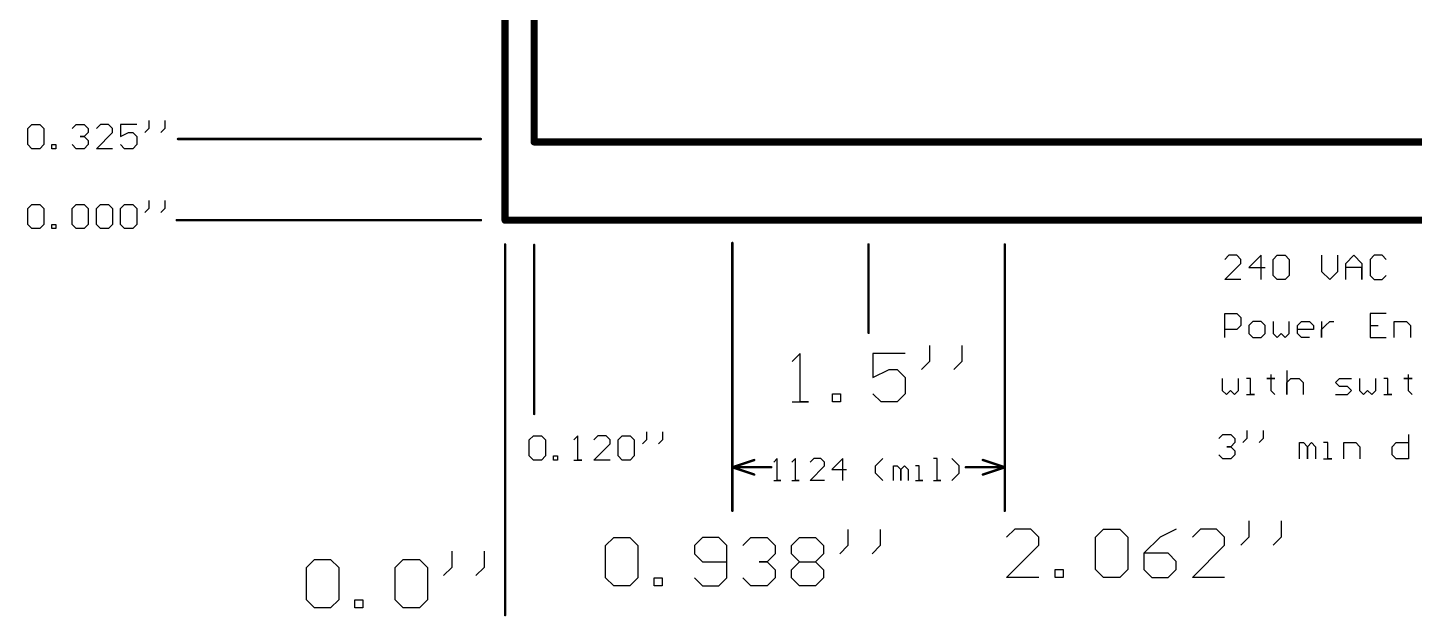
# Model space of a CAD drawing. Extents: x 0 to 21.5, y -4.9 to 8.
# Drawn here: x 0.03 to 5.75, y 0.36 to 2.79 of the extents above; entities that cross this region are included whole.
import ezdxf

# ---------------------------------------------------------------- set-up
doc = ezdxf.new("R2010")
doc.units = 0
doc.header["$MEASUREMENT"] = 0
doc.layers.add('MECHANICAL1', color=6, linetype='CONTINUOUS')
doc.layers.add('TOPOVERLAY', color=2, linetype='CONTINUOUS')

msp = doc.modelspace()

# ---------------------------------------------------------------- linework, layer by layer
at = {"layer": 'MECHANICAL1'}
for p, q in [((0.5298, 2.4116), (0.5298, 2.3783)), ((0.5965, 2.4116), (0.5965, 2.3783)), ((0.03, 2.3783), (0.0467, 2.395)), ((0.03, 2.3117), (0.03, 2.3783)), ((0.0467, 2.395), (0.08, 2.395)), ((0.08, 2.395), (0.0966, 2.3783)), ((0.0966, 2.3783), (0.0966, 2.3117)), ((0.2133, 2.3783), (0.2299, 2.395)), ((0.2299, 2.395), (0.2633, 2.395)), ((0.2633, 2.395), (0.2799, 2.3783)), ((0.2799, 2.3616), (0.2633, 2.345)), ((0.2799, 2.3783), (0.2799, 2.3616)), ((0.3299, 2.395), (0.3132, 2.3783)), ((0.3132, 2.295), (0.3799, 2.3616)), ((0.3632, 2.395), (0.3299, 2.395)), ((0.3799, 2.3783), (0.3632, 2.395)), ((0.3799, 2.3616), (0.3799, 2.3783)), ((0.4799, 2.395), (0.4132, 2.395)), ((0.4132, 2.395), (0.4132, 2.345)), ((0.4132, 2.345), (0.4465, 2.3616)), ((0.4465, 2.3616), (0.4632, 2.3616)), ((0.4632, 2.3616), (0.4799, 2.345)), ((0.5298, 2.3783), (0.5132, 2.3616)), ((0.5965, 2.3783), (0.5798, 2.3616)), ((0.0467, 2.295), (0.03, 2.3117)), ((0.08, 2.295), (0.0467, 2.295)), ((0.0966, 2.3117), (0.08, 2.295)), ((0.13, 2.295), (0.13, 2.3117)), ((0.13, 2.3117), (0.1466, 2.3117)), ((0.1466, 2.295), (0.13, 2.295)), ((0.1466, 2.3117), (0.1466, 2.295)), ((0.2299, 2.295), (0.2133, 2.3117)), ((0.2633, 2.295), (0.2299, 2.295)), ((0.2633, 2.345), (0.2466, 2.345)), ((0.2466, 2.345), (0.2633, 2.345)), ((0.2633, 2.345), (0.2799, 2.3283)), ((0.2799, 2.3117), (0.2633, 2.295)), ((0.2799, 2.3283), (0.2799, 2.3117)), ((0.3799, 2.295), (0.3132, 2.295)), ((0.4299, 2.295), (0.4132, 2.3117)), ((0.4632, 2.295), (0.4299, 2.295)), ((0.4799, 2.3117), (0.4632, 2.295)), ((0.4799, 2.345), (0.4799, 2.3117)), ((0.03, 2.0483), (0.0467, 2.065)), ((0.0467, 2.065), (0.08, 2.065)), ((0.08, 2.065), (0.0966, 2.0483)), ((0.2133, 2.0483), (0.2299, 2.065)), ((0.2299, 2.065), (0.2633, 2.065)), ((0.2633, 2.065), (0.2799, 2.0483)), ((0.3132, 2.0483), (0.3299, 2.065)), ((0.3299, 2.065), (0.3632, 2.065)), ((0.3632, 2.065), (0.3799, 2.0483)), ((0.4132, 2.0483), (0.4299, 2.065)), ((0.4299, 2.065), (0.4632, 2.065)), ((0.4632, 2.065), (0.4799, 2.0483)), ((0.5298, 2.0816), (0.5298, 2.0483)), ((0.5965, 2.0816), (0.5965, 2.0483)), ((0.03, 1.9817), (0.03, 2.0483)), ((0.0966, 2.0483), (0.0966, 1.9817)), ((0.2133, 1.9817), (0.2133, 2.0483)), ((0.2799, 2.0483), (0.2799, 1.9817)), ((0.3132, 1.9817), (0.3132, 2.0483)), ((0.3799, 2.0483), (0.3799, 1.9817)), ((0.4132, 1.9817), (0.4132, 2.0483)), ((0.4799, 2.0483), (0.4799, 1.9817)), ((0.5298, 2.0483), (0.5132, 2.0316)), ((0.5965, 2.0483), (0.5798, 2.0316)), ((0.0467, 1.965), (0.03, 1.9817)), ((0.08, 1.965), (0.0467, 1.965)), ((0.0966, 1.9817), (0.08, 1.965)), ((0.13, 1.965), (0.13, 1.9817)), ((0.13, 1.9817), (0.1466, 1.9817)), ((0.1466, 1.965), (0.13, 1.965)), ((0.1466, 1.9817), (0.1466, 1.965)), ((0.2299, 1.965), (0.2133, 1.9817)), ((0.2633, 1.965), (0.2299, 1.965)), ((0.2799, 1.9817), (0.2633, 1.965)), ((0.3299, 1.965), (0.3132, 1.9817)), ((0.3632, 1.965), (0.3299, 1.965)), ((0.3799, 1.9817), (0.3632, 1.965)), ((0.4299, 1.965), (0.4132, 1.9817)), ((0.4632, 1.965), (0.4299, 1.965)), ((0.4799, 1.9817), (0.4632, 1.965)), ((3.2183, 1.4499), (3.185, 1.4166)), ((3.2183, 1.25), (3.2183, 1.4499)), ((3.6515, 1.4499), (3.5182, 1.4499)), ((3.5182, 1.4499), (3.5182, 1.35)), ((3.7515, 1.4833), (3.7515, 1.4166)), ((3.8848, 1.4833), (3.8848, 1.4166)), ((3.5182, 1.35), (3.5849, 1.3833)), ((3.5849, 1.3833), (3.6182, 1.3833)), ((3.6182, 1.3833), (3.6515, 1.35)), ((3.7515, 1.4166), (3.7182, 1.3833)), ((3.8848, 1.4166), (3.8515, 1.3833)), ((3.6515, 1.35), (3.6515, 1.2833)), ((3.3516, 1.25), (3.3516, 1.2833)), ((3.3516, 1.2833), (3.3849, 1.2833)), ((3.3849, 1.2833), (3.3849, 1.25)), ((3.5515, 1.25), (3.5182, 1.2833)), ((3.6515, 1.2833), (3.6182, 1.25)), ((3.185, 1.25), (3.2516, 1.25)), ((3.2516, 1.25), (3.2183, 1.25)), ((3.3849, 1.25), (3.3516, 1.25)), ((3.6182, 1.25), (3.5515, 1.25)), ((2.1, 1.0933), (2.1167, 1.11)), ((2.1, 1.0267), (2.1, 1.0933)), ((2.1167, 1.11), (2.15, 1.11)), ((2.15, 1.11), (2.1666, 1.0933)), ((2.1666, 1.0933), (2.1666, 1.0267)), ((2.2999, 1.11), (2.2833, 1.0933)), ((2.2999, 1.01), (2.2999, 1.11)), ((2.3832, 1.11), (2.3666, 1.0933)), ((2.4166, 1.11), (2.3832, 1.11)), ((2.4332, 1.0933), (2.4166, 1.11)), ((2.4332, 1.0766), (2.4332, 1.0933)), ((2.4665, 1.0933), (2.4832, 1.11)), ((2.4665, 1.0267), (2.4665, 1.0933)), ((2.4832, 1.11), (2.5165, 1.11)), ((2.5165, 1.11), (2.5332, 1.0933)), ((2.5332, 1.0933), (2.5332, 1.0267)), ((2.5832, 1.0933), (2.5665, 1.0766)), ((2.5832, 1.1266), (2.5832, 1.0933)), ((2.6498, 1.0933), (2.6332, 1.0766)), ((2.6498, 1.1266), (2.6498, 1.0933)), ((2.3666, 1.01), (2.4332, 1.0766)), ((2.1167, 1.01), (2.1, 1.0267)), ((2.15, 1.01), (2.1167, 1.01)), ((2.1666, 1.0267), (2.15, 1.01)), ((2.2, 1.01), (2.2, 1.0267)), ((2.2, 1.0267), (2.2166, 1.0267)), ((2.2166, 1.01), (2.2, 1.01)), ((2.2166, 1.0267), (2.2166, 1.01)), ((2.2833, 1.01), (2.3166, 1.01)), ((2.3166, 1.01), (2.2999, 1.01)), ((2.4332, 1.01), (2.3666, 1.01)), ((2.4832, 1.01), (2.4665, 1.0267)), ((2.5165, 1.01), (2.4832, 1.01)), ((2.5332, 1.0267), (2.5165, 1.01)), ((3.1236, 1.016), (3.1086, 1.001)), ((3.1236, 0.926), (3.1236, 1.016)), ((3.1986, 1.016), (3.1836, 1.001)), ((3.1986, 0.926), (3.1986, 1.016)), ((3.2736, 1.016), (3.2586, 1.001)), ((3.2586, 0.926), (3.3186, 0.986)), ((3.3036, 1.016), (3.2736, 1.016)), ((3.3186, 1.001), (3.3036, 1.016)), ((3.3186, 0.986), (3.3186, 1.001)), ((3.3935, 1.016), (3.3485, 0.971)), ((3.3935, 0.926), (3.3935, 1.016)), ((3.5285, 0.986), (3.5585, 1.016)), ((3.5285, 0.956), (3.5285, 0.986)), ((3.6035, 0.926), (3.6035, 0.986)), ((3.6035, 0.986), (3.6185, 0.986)), ((3.6185, 0.986), (3.6335, 0.971)), ((3.6335, 0.971), (3.6484, 0.986)), ((3.6484, 0.986), (3.6634, 0.971)), ((3.7084, 0.986), (3.6934, 0.986)), ((3.7084, 0.926), (3.7084, 0.986)), ((3.7834, 1.016), (3.7684, 1.016)), ((3.7834, 0.926), (3.7834, 1.016)), ((3.8734, 0.986), (3.8434, 1.016)), ((3.8734, 0.956), (3.8734, 0.986)), ((3.1086, 0.926), (3.1386, 0.926)), ((3.1386, 0.926), (3.1236, 0.926)), ((3.1836, 0.926), (3.2136, 0.926)), ((3.2136, 0.926), (3.1986, 0.926)), ((3.3186, 0.926), (3.2586, 0.926)), ((3.3485, 0.971), (3.4085, 0.971)), ((3.5585, 0.926), (3.5285, 0.956)), ((3.6335, 0.971), (3.6335, 0.926)), ((3.6335, 0.926), (3.6335, 0.971)), ((3.6634, 0.971), (3.6634, 0.926)), ((3.6934, 0.926), (3.7234, 0.926)), ((3.7234, 0.926), (3.7084, 0.926)), ((3.7684, 0.926), (3.7984, 0.926)), ((3.7984, 0.926), (3.7834, 0.926)), ((3.8434, 0.926), (3.8734, 0.956)), ((5.0697, 0.7583), (5.0697, 0.6916)), ((5.203, 0.7583), (5.203, 0.6916)), ((2.415, 0.6566), (2.4483, 0.6899)), ((2.4483, 0.6899), (2.515, 0.6899)), ((2.515, 0.6899), (2.5483, 0.6566)), ((2.8149, 0.6899), (2.7815, 0.6566)), ((2.8815, 0.6899), (2.8149, 0.6899)), ((2.9148, 0.6566), (2.8815, 0.6899)), ((2.9815, 0.6566), (3.0148, 0.6899)), ((3.0148, 0.6899), (3.0815, 0.6899)), ((3.0815, 0.6899), (3.1148, 0.6566)), ((3.1814, 0.6566), (3.2147, 0.6899)), ((3.2147, 0.6899), (3.2814, 0.6899)), ((3.2814, 0.6899), (3.3147, 0.6566)), ((3.4147, 0.7233), (3.4147, 0.6566)), ((3.548, 0.7233), (3.548, 0.6566)), ((4.1033, 0.7249), (4.07, 0.6916)), ((4.17, 0.7249), (4.1033, 0.7249)), ((4.2033, 0.6916), (4.17, 0.7249)), ((4.2033, 0.6583), (4.2033, 0.6916)), ((4.4365, 0.6916), (4.4699, 0.7249)), ((4.4365, 0.5583), (4.4365, 0.6916)), ((4.4699, 0.7249), (4.5365, 0.7249)), ((4.5365, 0.7249), (4.5698, 0.6916)), ((4.5698, 0.6916), (4.5698, 0.5583)), ((4.7031, 0.6916), (4.6365, 0.625)), ((4.7698, 0.7249), (4.7031, 0.6916)), ((4.8697, 0.7249), (4.8364, 0.6916)), ((4.9364, 0.7249), (4.8697, 0.7249)), ((4.9697, 0.6916), (4.9364, 0.7249)), ((4.9697, 0.6583), (4.9697, 0.6916)), ((5.0697, 0.6916), (5.0364, 0.6583)), ((5.203, 0.6916), (5.1696, 0.6583)), ((1.7798, 0.6333), (1.7798, 0.5666)), ((1.9131, 0.6333), (1.9131, 0.5666)), ((2.415, 0.5233), (2.415, 0.6566)), ((2.5483, 0.6566), (2.5483, 0.5233)), ((2.7815, 0.6566), (2.7815, 0.6233)), ((2.9148, 0.5233), (2.9148, 0.6566)), ((3.1148, 0.6566), (3.1148, 0.6233)), ((3.1814, 0.6233), (3.1814, 0.6566)), ((3.3147, 0.6566), (3.3147, 0.6233)), ((3.4147, 0.6566), (3.3814, 0.6233)), ((3.548, 0.6566), (3.5146, 0.6233)), ((4.07, 0.525), (4.2033, 0.6583)), ((4.8364, 0.525), (4.9697, 0.6583)), ((1.18, 0.5666), (1.2133, 0.5999)), ((1.2133, 0.5999), (1.28, 0.5999)), ((1.28, 0.5999), (1.3133, 0.5666)), ((1.5465, 0.5666), (1.5799, 0.5999)), ((1.5799, 0.5999), (1.6465, 0.5999)), ((1.6465, 0.5999), (1.6798, 0.5666)), ((2.7815, 0.6233), (2.8149, 0.59)), ((2.8149, 0.59), (2.9148, 0.59)), ((3.0815, 0.59), (3.0481, 0.59)), ((3.0481, 0.59), (3.0815, 0.59)), ((3.1148, 0.6233), (3.0815, 0.59)), ((3.0815, 0.59), (3.1148, 0.5566)), ((3.2147, 0.59), (3.1814, 0.6233)), ((3.1814, 0.5566), (3.2147, 0.59)), ((3.2147, 0.59), (3.2814, 0.59)), ((3.3147, 0.6233), (3.2814, 0.59)), ((3.2814, 0.59), (3.3147, 0.5566)), ((4.6365, 0.625), (4.6365, 0.5583)), ((4.7365, 0.625), (4.6365, 0.625)), ((4.7698, 0.5916), (4.7365, 0.625)), ((4.7698, 0.5583), (4.7698, 0.5916)), ((1.18, 0.4333), (1.18, 0.5666)), ((1.3133, 0.5666), (1.3133, 0.4333)), ((1.5465, 0.4333), (1.5465, 0.5666)), ((1.6798, 0.5666), (1.6798, 0.4333)), ((1.7798, 0.5666), (1.7465, 0.5333)), ((1.9131, 0.5666), (1.8798, 0.5333)), ((2.4483, 0.49), (2.415, 0.5233)), ((2.5483, 0.5233), (2.515, 0.49)), ((2.6149, 0.49), (2.6149, 0.5233)), ((2.6149, 0.5233), (2.6483, 0.5233)), ((2.6483, 0.5233), (2.6483, 0.49)), ((2.7815, 0.5233), (2.8149, 0.49)), ((2.8815, 0.49), (2.9148, 0.5233)), ((3.0148, 0.49), (2.9815, 0.5233)), ((3.1148, 0.5233), (3.0815, 0.49)), ((3.1148, 0.5566), (3.1148, 0.5233)), ((3.1814, 0.5233), (3.1814, 0.5566)), ((3.2147, 0.49), (3.1814, 0.5233)), ((3.3147, 0.5233), (3.2814, 0.49)), ((3.3147, 0.5566), (3.3147, 0.5233)), ((4.2033, 0.525), (4.07, 0.525)), ((4.2699, 0.525), (4.2699, 0.5583)), ((4.2699, 0.5583), (4.3033, 0.5583)), ((4.3033, 0.525), (4.2699, 0.525)), ((4.3033, 0.5583), (4.3033, 0.525)), ((4.4699, 0.525), (4.4365, 0.5583)), ((4.5365, 0.525), (4.4699, 0.525)), ((4.5698, 0.5583), (4.5365, 0.525)), ((4.6365, 0.5583), (4.6698, 0.525)), ((4.6698, 0.525), (4.7365, 0.525)), ((4.7365, 0.525), (4.7698, 0.5583)), ((4.9697, 0.525), (4.8364, 0.525)), ((2.515, 0.49), (2.4483, 0.49)), ((2.6483, 0.49), (2.6149, 0.49)), ((2.8149, 0.49), (2.8815, 0.49)), ((3.0815, 0.49), (3.0148, 0.49)), ((3.2814, 0.49), (3.2147, 0.49)), ((1.2133, 0.4), (1.18, 0.4333)), ((1.3133, 0.4333), (1.28, 0.4)), ((1.3799, 0.4), (1.3799, 0.4333)), ((1.3799, 0.4333), (1.4133, 0.4333)), ((1.4133, 0.4333), (1.4133, 0.4)), ((1.5799, 0.4), (1.5465, 0.4333)), ((1.6798, 0.4333), (1.6465, 0.4)), ((1.28, 0.4), (1.2133, 0.4)), ((1.4133, 0.4), (1.3799, 0.4)), ((1.6465, 0.4), (1.5799, 0.4))]:
    msp.add_line(p, q, dxfattribs=at)
for points, const_width in [([(2, 2), (2, 7.22)], 0.03), ([(2.12, 2.323), (2.12, 6.893)], 0.03), ([(0.65, 2.335), (1.9, 2.335)], 0.01), ([(2.12, 2.323), (18.61, 2.323)], 0.03), ([(0.645, 2), (1.9, 2)], 0.01), ([(2, 2), (18.73, 2)], 0.03), ([(2, 0.37), (2, 1.9)], 0.01), ([(2.12, 1.2), (2.12, 1.898)], 0.01), ([(2.938, 0.8), (2.938, 1.906)], 0.01), ([(3.5, 1.535), (3.5, 1.9)], 0.01), ([(4.062, 0.8), (4.062, 1.9)], 0.01), ([(1.9996, 1), (1.9997, 0.9999)], 0.0005), ([(1.9998, 1.0002), (2.0002, 1.0002)], 0.0005), ([(1.9998, 0.9998), (2.0002, 0.9998)], 0.0005), ([(2.0003, 0.9999), (2.0004, 1)], 0.0005), ([(2.938, 0.98), (3.028, 1.01)], 0.01), ([(2.938, 0.97), (2.938, 0.99)], 0.01), ([(2.938, 0.98), (3.0986, 0.98)], 0.01), ([(2.938, 0.98), (3.028, 0.95)], 0.01), ([(3.9014, 0.98), (4.062, 0.98)], 0.01), ([(3.972, 1.01), (4.062, 0.98)], 0.01), ([(3.972, 0.95), (4.062, 0.98)], 0.01), ([(4.062, 0.97), (4.062, 0.99)], 0.01)]:
    msp.add_lwpolyline(points, dxfattribs=dict(at, const_width=const_width))
for points, const_width in [([(0.6475, 2.335, 1), (0.6525, 2.335, 1)], 0.005), ([(1.8975, 2.335, 1), (1.9025, 2.335, 1)], 0.005), ([(2.1125, 2.323, 1), (2.1275, 2.323, 1)], 0.015), ([(2.1125, 2.323, 1), (2.1275, 2.323, 1)], 0.015), ([(0.6425, 2, 1), (0.6475, 2, 1)], 0.005), ([(1.8975, 2, 1), (1.9025, 2, 1)], 0.005), ([(1.9925, 2, 1), (2.0075, 2, 1)], 0.015), ([(1.9925, 2, 1), (2.0075, 2, 1)], 0.015), ([(1.9975, 1.9, 1), (2.0025, 1.9, 1)], 0.005), ([(2.1175, 1.898, 1), (2.1225, 1.898, 1)], 0.005), ([(2.9355, 1.906, 1), (2.9405, 1.906, 1)], 0.005), ([(3.4975, 1.9, 1), (3.5025, 1.9, 1)], 0.005), ([(4.0595, 1.9, 1), (4.0645, 1.9, 1)], 0.005), ([(3.4975, 1.535, 1), (3.5025, 1.535, 1)], 0.005), ([(2.1175, 1.2, 1), (2.1225, 1.2, 1)], 0.005), ([(1.9996, 1, 1), (1.9994, 1, 1)], 0.0005), ([(1.9993, 1, 1), (1.9996, 1, 1)], 0.00025), ([(1.9994, 1, 1), (1.9997, 1, 1)], 0.00025), ([(1.9995, 1, 1), (1.9998, 1, 1)], 0.00025), ([(1.9995, 1, 1), (1.9998, 1, 1)], 0.00025), ([(1.9995, 0.9999, 1), (1.9998, 0.9999, 1)], 0.00025), ([(1.9995, 0.9999, 1), (1.9998, 0.9999, 1)], 0.00025), ([(1.9996, 1.0002, 1), (1.9999, 1.0002, 1)], 0.00025), ([(1.9996, 1.0002, 1), (1.9999, 1.0002, 1)], 0.00025), ([(1.9997, 0.9998, 1), (1.9999, 0.9998, 1)], 0.00025), ([(1.9997, 0.9998, 1), (1.9999, 0.9998, 1)], 0.00025), ([(2.0001, 1.0002, 1), (2.0004, 1.0002, 1)], 0.00025), ([(2.0001, 1.0002, 1), (2.0004, 1.0002, 1)], 0.00025), ([(2.0001, 0.9998, 1), (2.0003, 0.9998, 1)], 0.00025), ([(2.0001, 0.9998, 1), (2.0003, 0.9998, 1)], 0.00025), ([(2.0002, 1, 1), (2.0005, 1, 1)], 0.00025), ([(2.0002, 1, 1), (2.0005, 1, 1)], 0.00025), ([(2.0002, 0.9999, 1), (2.0005, 0.9999, 1)], 0.00025), ([(2.0002, 0.9999, 1), (2.0005, 0.9999, 1)], 0.00025), ([(2.0006, 1, 1), (2.0004, 1, 1)], 0.0005), ([(2.0003, 1, 1), (2.0006, 1, 1)], 0.00025), ([(2.0004, 1, 1), (2.0007, 1, 1)], 0.00025), ([(2.9355, 0.99, 1), (2.9405, 0.99, 1)], 0.005), ([(2.9355, 0.98, 1), (2.9405, 0.98, 1)], 0.005), ([(2.9355, 0.98, 1), (2.9405, 0.98, 1)], 0.005), ([(2.9355, 0.98, 1), (2.9405, 0.98, 1)], 0.005), ([(2.9355, 0.97, 1), (2.9405, 0.97, 1)], 0.005), ([(3.0255, 1.01, 1), (3.0305, 1.01, 1)], 0.005), ([(3.0961, 0.98, 1), (3.1011, 0.98, 1)], 0.005), ([(3.8989, 0.98, 1), (3.9039, 0.98, 1)], 0.005), ([(3.9695, 1.01, 1), (3.9745, 1.01, 1)], 0.005), ([(4.0595, 0.99, 1), (4.0645, 0.99, 1)], 0.005), ([(4.0595, 0.98, 1), (4.0645, 0.98, 1)], 0.005), ([(4.0595, 0.98, 1), (4.0645, 0.98, 1)], 0.005), ([(4.0595, 0.98, 1), (4.0645, 0.98, 1)], 0.005), ([(4.0595, 0.97, 1), (4.0645, 0.97, 1)], 0.005), ([(3.0255, 0.95, 1), (3.0305, 0.95, 1)], 0.005), ([(3.9695, 0.95, 1), (3.9745, 0.95, 1)], 0.005), ([(2.9355, 0.8, 1), (2.9405, 0.8, 1)], 0.005), ([(4.0595, 0.8, 1), (4.0645, 0.8, 1)], 0.005), ([(1.9975, 0.37, 1), (2.0025, 0.37, 1)], 0.005)]:
    msp.add_lwpolyline(points, format="xyb", close=True, dxfattribs=dict(at, const_width=const_width))
at = {"layer": 'MECHANICAL1', "const_width": 0.0005}
for points in [[(1.9996, 1, -0.466308), (1.9998, 1.0002)], [(1.9998, 0.9998, -0.36397), (1.9997, 0.9999)], [(2.0002, 1.0002, -0.466308), (2.0004, 1)], [(2.0003, 0.9999, -0.36397), (2.0002, 0.9998)]]:
    msp.add_lwpolyline(points, format="xyb", dxfattribs=at)
at = {"layer": 'TOPOVERLAY'}
for p, q in [((4.9867, 1.855), (4.97, 1.8383)), ((5.02, 1.855), (4.9867, 1.855)), ((5.0366, 1.8383), (5.02, 1.855)), ((5.0366, 1.8216), (5.0366, 1.8383)), ((5.12, 1.855), (5.07, 1.805)), ((5.12, 1.755), (5.12, 1.855)), ((5.1699, 1.8383), (5.1866, 1.855)), ((5.1699, 1.7717), (5.1699, 1.8383)), ((5.1866, 1.855), (5.2199, 1.855)), ((5.2199, 1.855), (5.2366, 1.8383)), ((5.2366, 1.8383), (5.2366, 1.7717)), ((5.3699, 1.855), (5.3699, 1.7883)), ((5.4365, 1.7883), (5.4365, 1.855)), ((5.4698, 1.8216), (5.5032, 1.855)), ((5.5032, 1.855), (5.5365, 1.8216)), ((5.5865, 1.855), (5.5698, 1.8383)), ((5.5698, 1.8383), (5.5698, 1.7717)), ((5.6198, 1.855), (5.5865, 1.855)), ((5.6365, 1.8383), (5.6198, 1.855)), ((4.97, 1.755), (5.0366, 1.8216)), ((5.07, 1.805), (5.1366, 1.805)), ((5.3699, 1.7883), (5.4032, 1.755)), ((5.4032, 1.755), (5.4365, 1.7883)), ((5.4698, 1.755), (5.4698, 1.8216)), ((5.5365, 1.805), (5.4698, 1.805)), ((5.5365, 1.8216), (5.5365, 1.755)), ((5.5365, 1.755), (5.5365, 1.805)), ((5.0366, 1.755), (4.97, 1.755)), ((5.1866, 1.755), (5.1699, 1.7717)), ((5.2199, 1.755), (5.1866, 1.755)), ((5.2366, 1.7717), (5.2199, 1.755)), ((5.5698, 1.7717), (5.5865, 1.755)), ((5.5865, 1.755), (5.6198, 1.755)), ((5.6198, 1.755), (5.6365, 1.7717)), ((4.97, 1.515), (4.97, 1.615)), ((4.97, 1.615), (5.02, 1.615)), ((5.02, 1.615), (5.0366, 1.5983)), ((5.6365, 1.615), (5.5698, 1.615)), ((5.5698, 1.615), (5.5698, 1.515)), ((5.02, 1.5483), (4.97, 1.5483)), ((5.0366, 1.565), (5.02, 1.5483)), ((5.0366, 1.5983), (5.0366, 1.565)), ((5.0866, 1.5816), (5.07, 1.565)), ((5.07, 1.565), (5.07, 1.5317)), ((5.12, 1.5816), (5.0866, 1.5816)), ((5.1366, 1.565), (5.12, 1.5816)), ((5.1366, 1.5317), (5.1366, 1.565)), ((5.1699, 1.5816), (5.1699, 1.5317)), ((5.2366, 1.5317), (5.2366, 1.5816)), ((5.2699, 1.565), (5.2866, 1.5816)), ((5.2699, 1.5317), (5.2699, 1.565)), ((5.3365, 1.5483), (5.2699, 1.5483)), ((5.2866, 1.5816), (5.3199, 1.5816)), ((5.3199, 1.5816), (5.3365, 1.565)), ((5.3365, 1.565), (5.3365, 1.5483)), ((5.3699, 1.5816), (5.3699, 1.515)), ((5.3699, 1.5483), (5.3865, 1.565)), ((5.3699, 1.515), (5.3699, 1.5483)), ((5.3865, 1.565), (5.4032, 1.5816)), ((5.4032, 1.5816), (5.4199, 1.5816)), ((5.5698, 1.565), (5.6031, 1.565)), ((5.6698, 1.515), (5.6698, 1.5816)), ((5.6698, 1.5816), (5.7198, 1.5816)), ((5.7198, 1.5816), (5.7364, 1.565)), ((5.7364, 1.565), (5.7364, 1.515)), ((5.07, 1.5317), (5.0866, 1.515)), ((5.0866, 1.515), (5.12, 1.515)), ((5.12, 1.515), (5.1366, 1.5317)), ((5.1699, 1.5317), (5.1866, 1.515)), ((5.1866, 1.515), (5.2033, 1.5317)), ((5.2033, 1.5317), (5.2199, 1.515)), ((5.2199, 1.515), (5.2366, 1.5317)), ((5.2866, 1.515), (5.2699, 1.5317)), ((5.3199, 1.515), (5.2866, 1.515)), ((5.5698, 1.515), (5.6365, 1.515)), ((5.2266, 1.38), (5.2266, 1.28)), ((4.96, 1.3466), (4.96, 1.2967)), ((5.0266, 1.2967), (5.0266, 1.3466)), ((5.0766, 1.3466), (5.06, 1.3466)), ((5.0766, 1.28), (5.0766, 1.3466)), ((5.1599, 1.3466), (5.1433, 1.3466)), ((5.1433, 1.3466), (5.1766, 1.3466)), ((5.1599, 1.3633), (5.1599, 1.3466)), ((5.1766, 1.3466), (5.1599, 1.3466)), ((5.1599, 1.3466), (5.1599, 1.2967)), ((5.2266, 1.33), (5.2432, 1.3466)), ((5.2266, 1.28), (5.2266, 1.33)), ((5.2432, 1.3466), (5.2766, 1.3466)), ((5.2766, 1.3466), (5.2932, 1.33)), ((5.2932, 1.33), (5.2932, 1.28)), ((5.4265, 1.33), (5.4432, 1.3466)), ((5.4432, 1.3133), (5.4265, 1.33)), ((5.4432, 1.3466), (5.4932, 1.3466)), ((5.5265, 1.3466), (5.5265, 1.2967)), ((5.5931, 1.2967), (5.5931, 1.3466)), ((5.6431, 1.3466), (5.6265, 1.3466)), ((5.6431, 1.28), (5.6431, 1.3466)), ((5.7264, 1.3466), (5.7098, 1.3466)), ((5.7098, 1.3466), (5.7431, 1.3466)), ((5.7264, 1.3633), (5.7264, 1.3466)), ((5.7431, 1.3466), (5.7264, 1.3466)), ((5.7264, 1.3466), (5.7264, 1.2967)), ((4.96, 1.2967), (4.9767, 1.28)), ((4.9767, 1.28), (4.9933, 1.2967)), ((4.9933, 1.2967), (5.01, 1.28)), ((5.01, 1.28), (5.0266, 1.2967)), ((5.06, 1.28), (5.0933, 1.28)), ((5.0933, 1.28), (5.0766, 1.28)), ((5.1599, 1.2967), (5.1766, 1.28)), ((5.4265, 1.28), (5.4765, 1.28)), ((5.4765, 1.3133), (5.4432, 1.3133)), ((5.4932, 1.2967), (5.4765, 1.3133)), ((5.4765, 1.28), (5.4932, 1.2967)), ((5.5265, 1.2967), (5.5431, 1.28)), ((5.5431, 1.28), (5.5598, 1.2967)), ((5.5598, 1.2967), (5.5765, 1.28)), ((5.5765, 1.28), (5.5931, 1.2967)), ((5.6265, 1.28), (5.6598, 1.28)), ((5.6598, 1.28), (5.6431, 1.28)), ((5.7264, 1.2967), (5.7431, 1.28)), ((4.945, 1.0983), (4.9617, 1.115)), ((4.9617, 1.115), (4.995, 1.115)), ((4.995, 1.115), (5.0116, 1.0983)), ((5.0116, 1.0983), (5.0116, 1.0816)), ((5.0616, 1.0983), (5.045, 1.0816)), ((5.0616, 1.1316), (5.0616, 1.0983)), ((5.1283, 1.0983), (5.1116, 1.0816)), ((5.1283, 1.1316), (5.1283, 1.0983)), ((5.7281, 1.115), (5.7281, 1.015)), ((4.9617, 1.015), (4.945, 1.0317)), ((4.995, 1.065), (4.9783, 1.065)), ((4.9783, 1.065), (4.995, 1.065)), ((5.0116, 1.0816), (4.995, 1.065)), ((4.995, 1.065), (5.0116, 1.0483)), ((5.0116, 1.0317), (4.995, 1.015)), ((5.0116, 1.0483), (5.0116, 1.0317)), ((5.2782, 1.015), (5.2782, 1.0816)), ((5.2782, 1.0816), (5.2949, 1.0816)), ((5.2949, 1.0816), (5.3115, 1.065)), ((5.3115, 1.065), (5.3282, 1.0816)), ((5.3115, 1.065), (5.3115, 1.015)), ((5.3115, 1.015), (5.3115, 1.065)), ((5.3282, 1.0816), (5.3449, 1.065)), ((5.3449, 1.065), (5.3449, 1.015)), ((5.3949, 1.0816), (5.3782, 1.0816)), ((5.3949, 1.015), (5.3949, 1.0816)), ((5.4615, 1.015), (5.4615, 1.0816)), ((5.4615, 1.0816), (5.5115, 1.0816)), ((5.5115, 1.0816), (5.5281, 1.065)), ((5.5281, 1.065), (5.5281, 1.015)), ((5.6614, 1.065), (5.6781, 1.0816)), ((5.6614, 1.0317), (5.6614, 1.065)), ((5.6781, 1.015), (5.6614, 1.0317)), ((5.6781, 1.0816), (5.7281, 1.0816)), ((4.995, 1.015), (4.9617, 1.015)), ((5.3782, 1.015), (5.4115, 1.015)), ((5.4115, 1.015), (5.3949, 1.015)), ((5.7281, 1.015), (5.6781, 1.015))]:
    msp.add_line(p, q, dxfattribs=at)

doc.saveas('drawing.dxf')
